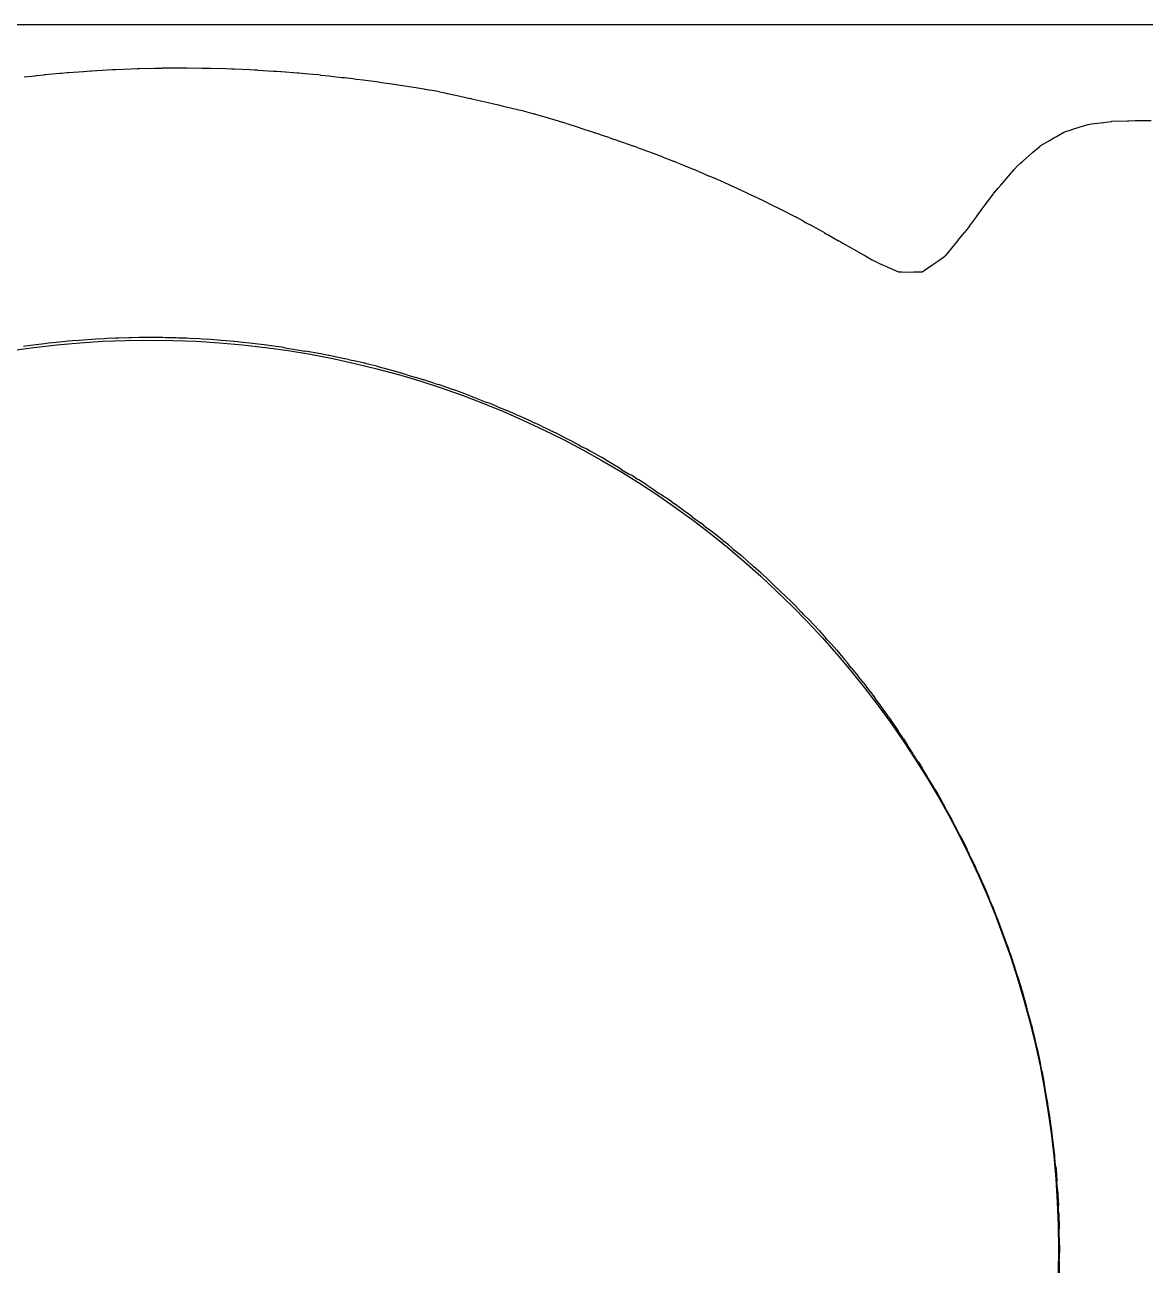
# Model space of a CAD drawing. Extents: x -27 to 218, y -64 to 34.
# Drawn here: x -11.64 to 3.71, y -0.22 to 16.77 of the extents above; entities that cross this region are included whole.
import ezdxf

# ---------------------------------------------------------------- set-up
doc = ezdxf.new("R2010")
doc.units = 0

msp = doc.modelspace()

# ---------------------------------------------------------------- linework, layer by layer
at = {"layer": 'BOUNDING_BOX'}
msp.add_line((150.3456, 16.7696), (-26.9146, 16.7696), dxfattribs=at)
at = {"layer": 'MIDPLANE_Z0_OUTLINE'}
for p, q in [((-10.7183, 16.1396), (-10.5056, 16.1517)), ((-10.5056, 16.1517), (-10.4366, 16.1556)), ((-10.4366, 16.1556), (-10.4042, 16.1574)), ((-10.4042, 16.1574), (-10.3933, 16.1581)), ((-10.3933, 16.1581), (-10.1806, 16.1664)), ((-10.1806, 16.1664), (-10.0975, 16.1697)), ((-10.0975, 16.1697), (-10.0766, 16.1705)), ((-10.0766, 16.1705), (-10.0683, 16.1709)), ((-10.0683, 16.1709), (-9.8556, 16.1755)), ((-9.8556, 16.1755), (-9.7646, 16.1775)), ((-9.7646, 16.1775), (-9.7497, 16.1779)), ((-9.7497, 16.1779), (-9.7433, 16.178)), ((-9.7433, 16.178), (-9.5306, 16.179)), ((-9.5306, 16.179), (-9.4377, 16.1794)), ((-9.4377, 16.1794), (-9.4242, 16.1795)), ((-9.4242, 16.1795), (-9.4183, 16.1795)), ((-9.4183, 16.1795), (-9.2056, 16.1768)), ((-9.2056, 16.1768), (-9.1165, 16.1757)), ((-9.1165, 16.1757), (-9.1001, 16.1755)), ((-9.1001, 16.1755), (-9.0933, 16.1754)), ((-9.0933, 16.1754), (-8.8806, 16.169)), ((-8.8806, 16.169), (-8.8006, 16.1666)), ((-8.8006, 16.1666), (-8.777, 16.1659)), ((-8.777, 16.1659), (-8.7683, 16.1656)), ((-8.7683, 16.1656), (-8.5556, 16.1555)), ((-8.5556, 16.1555), (-8.4898, 16.1524)), ((-8.4898, 16.1524), (-8.454, 16.1506)), ((-8.454, 16.1506), (-8.4433, 16.1501)), ((-8.4433, 16.1501), (-8.2306, 16.1363)), ((-11.6454, 16.056), (-11.4951, 16.072)), ((-11.4951, 16.072), (-11.4806, 16.0736)), ((-11.4806, 16.0736), (-11.3683, 16.0858)), ((-11.3683, 16.0858), (-11.3666, 16.0859)), ((-11.3666, 16.0859), (-11.3593, 16.0866)), ((-11.3593, 16.0866), (-11.1556, 16.1051)), ((-11.1556, 16.1051), (-11.1352, 16.107)), ((-11.1352, 16.107), (-11.0543, 16.1145)), ((-11.0543, 16.1145), (-11.0433, 16.1155)), ((-11.0433, 16.1155), (-10.8306, 16.1312)), ((-10.8306, 16.1312), (-10.7824, 16.1348)), ((-10.7824, 16.1348), (-10.7311, 16.1387)), ((-10.7311, 16.1387), (-10.7183, 16.1396)), ((-8.2306, 16.1363), (-8.1839, 16.1333)), ((-8.1839, 16.1333), (-8.1292, 16.1296)), ((-8.1292, 16.1296), (-8.1183, 16.1289)), ((-8.1183, 16.1289), (-7.9056, 16.1114)), ((-7.9056, 16.1114), (-7.8826, 16.1096)), ((-7.8826, 16.1096), (-7.7993, 16.1026)), ((-7.7993, 16.1026), (-7.7933, 16.1021)), ((-7.7933, 16.1021), (-7.6365, 16.0866)), ((-7.5856, 16.0816), (-7.6365, 16.0866)), ((-7.5856, 16.0816), (-7.5806, 16.0811)), ((-7.5806, 16.0811), (-7.4683, 16.0698)), ((-7.4683, 16.0698), (-7.4454, 16.0672)), ((-7.4454, 16.0672), (-7.2924, 16.0498)), ((-7.2924, 16.0498), (-7.2556, 16.0455)), ((-7.2556, 16.0455), (-7.1433, 16.0325)), ((-7.1433, 16.0325), (-7.0975, 16.0267)), ((-7.0975, 16.0267), (-7.0025, 16.0147)), ((-7.0025, 16.0147), (-6.9306, 16.0054)), ((-6.9306, 16.0054), (-6.8183, 15.9908)), ((-6.8183, 15.9908), (-6.771, 15.9842)), ((-6.771, 15.9842), (-6.7157, 15.9765)), ((-6.7157, 15.9765), (-6.6056, 15.9607)), ((-6.6056, 15.9607), (-6.4933, 15.9445)), ((-6.4933, 15.9445), (-6.4591, 15.9391)), ((-6.4591, 15.9391), (-6.4323, 15.9348)), ((-6.4323, 15.9348), (-6.2806, 15.9099)), ((-6.2806, 15.9099), (-6.1683, 15.8913)), ((-6.1683, 15.8913), (-6.1588, 15.8895)), ((-6.1588, 15.8895), (-6.1536, 15.8886)), ((-6.1536, 15.8886), (-6.1185, 15.8818)), ((-6.1185, 15.8818), (-6.0779, 15.8739)), ((-5.9556, 15.8501), (-6.0779, 15.8739)), ((-5.9556, 15.8501), (-5.8815, 15.8357)), ((-5.8815, 15.8357), (-5.8525, 15.8299)), ((-5.8525, 15.8299), (-5.8433, 15.828)), ((-5.8433, 15.828), (-5.6306, 15.7814)), ((-5.6306, 15.7814), (-5.6143, 15.7779)), ((-5.6143, 15.7779), (-5.5398, 15.7616)), ((-5.5183, 15.7569), (-5.5398, 15.7616)), ((-5.5183, 15.7569), (-5.5114, 15.7553)), ((-5.5114, 15.7553), (-5.349, 15.7181)), ((-5.349, 15.7181), (-5.3056, 15.7082)), ((-5.3056, 15.7082), (-5.1933, 15.6828)), ((-5.1933, 15.6828), (-5.1486, 15.6722)), ((-5.1486, 15.6722), (-5.085, 15.6572)), ((-5.085, 15.6572), (-4.9806, 15.6321)), ((-4.9806, 15.6321), (-4.8683, 15.6051)), ((-4.8683, 15.6051), (-4.8422, 15.5983)), ((-4.8422, 15.5983), (-4.8237, 15.5935)), ((-4.8237, 15.5935), (-4.6618, 15.5499)), ((-4.6618, 15.5499), (-4.6581, 15.5489)), ((-4.6556, 15.5482), (-4.6581, 15.5489)), ((-4.6556, 15.5482), (-4.5677, 15.5245)), ((-4.5677, 15.5245), (-4.5501, 15.5195)), ((-4.5501, 15.5195), (-4.5433, 15.5176)), ((-4.5433, 15.5176), (-4.3306, 15.4533)), ((-4.3306, 15.4533), (-4.3177, 15.4495)), ((-4.3177, 15.4495), (-4.2761, 15.4366)), ((-4.2183, 15.4187), (-4.2761, 15.4366)), ((-4.2183, 15.4187), (-4.198, 15.4122)), ((-4.198, 15.4122), (-4.0711, 15.3711)), ((-4.0711, 15.3711), (-4.0056, 15.3496)), ((-4.0056, 15.3496), (-3.8933, 15.3129)), ((-3.8933, 15.3129), (-3.8584, 15.3011)), ((-3.8584, 15.3011), (-3.8267, 15.2904)), ((2.4944, 15.2388), (2.6067, 15.3033)), ((2.6067, 15.3033), (2.6708, 15.3232)), ((2.6708, 15.3232), (2.7218, 15.3389)), ((2.7218, 15.3389), (2.8194, 15.3698)), ((2.8194, 15.3698), (2.9317, 15.4053)), ((2.9317, 15.4053), (2.978, 15.4112)), ((2.978, 15.4112), (3.1398, 15.4319)), ((3.1398, 15.4319), (3.1444, 15.4326)), ((3.1444, 15.4326), (3.1751, 15.4366)), ((3.1751, 15.4366), (3.2509, 15.4466)), ((3.2509, 15.4466), (3.2567, 15.4474)), ((3.2567, 15.4474), (3.4694, 15.4551)), ((3.4694, 15.4551), (3.4886, 15.4558)), ((3.4886, 15.4558), (3.5724, 15.4589)), ((3.5724, 15.4589), (3.5817, 15.4593)), ((3.5817, 15.4593), (3.7944, 15.4603)), ((-3.6806, 15.2406), (-3.8267, 15.2904)), ((-3.6314, 15.2239), (-3.6806, 15.2406)), ((-3.6314, 15.2239), (-3.6225, 15.2209)), ((-3.6225, 15.2209), (-3.5843, 15.2079)), ((-3.5843, 15.2079), (-3.5731, 15.2041)), ((-3.5731, 15.2041), (-3.5683, 15.2024)), ((-3.5683, 15.2024), (-3.3556, 15.1279)), ((-3.3556, 15.1279), (-3.3435, 15.1237)), ((2.2817, 15.1174), (2.4024, 15.1862)), ((2.4024, 15.1862), (2.4686, 15.2239)), ((2.4686, 15.2239), (2.4944, 15.2388)), ((-3.3435, 15.1237), (-3.3095, 15.1116)), ((-3.2433, 15.0881), (-3.3095, 15.1116)), ((-3.2433, 15.0881), (-3.2193, 15.0794)), ((-3.2193, 15.0794), (-3.1047, 15.0375)), ((-3.1047, 15.0375), (-3.0306, 15.0099)), ((-3.0306, 15.0099), (-2.9183, 14.968)), ((-2.9183, 14.968), (-2.8903, 14.9572)), ((-2.8903, 14.9572), (-2.8685, 14.9487)), ((2.0317, 14.8989), (2.1694, 15.0194)), ((2.1694, 15.0194), (2.2713, 15.1084)), ((2.2713, 15.1084), (2.275, 15.1116)), ((2.275, 15.1116), (2.2817, 15.1174)), ((-2.8685, 14.9487), (-2.7741, 14.9113)), ((-2.7741, 14.9113), (-2.7428, 14.8989)), ((-2.7056, 14.8842), (-2.7428, 14.8989)), ((-2.7056, 14.8842), (-2.6357, 14.8565)), ((-2.6357, 14.8565), (-2.6017, 14.8427)), ((-2.6017, 14.8427), (-2.5933, 14.8393)), ((-2.5933, 14.8393), (-2.4673, 14.7866)), ((-2.4061, 14.761), (-2.4673, 14.7866)), ((1.8895, 14.7548), (1.9167, 14.7866)), ((1.9167, 14.7866), (1.9567, 14.8334)), ((1.9567, 14.8334), (2.0047, 14.8753)), ((2.0047, 14.8753), (2.0317, 14.8989)), ((-2.4061, 14.761), (-2.3806, 14.7501)), ((-2.3806, 14.7501), (-2.2683, 14.702)), ((-2.2683, 14.702), (-2.2299, 14.6853)), ((-2.2299, 14.6853), (-2.1791, 14.6631)), ((-2.0556, 14.608), (-2.1791, 14.6631)), ((1.7348, 14.5739), (1.8444, 14.7022)), ((1.8444, 14.7022), (1.8895, 14.7548)), ((-1.979, 14.5739), (-2.0556, 14.608)), ((-1.979, 14.5739), (-1.9725, 14.571)), ((-1.9725, 14.571), (-1.9543, 14.5629)), ((-1.9543, 14.5629), (-1.9467, 14.5594)), ((-1.9467, 14.5594), (-1.9433, 14.5578)), ((-1.9433, 14.5578), (-1.7341, 14.4616)), ((-1.7317, 14.4605), (-1.7341, 14.4616)), ((-1.7317, 14.4605), (-1.7306, 14.46)), ((-1.7306, 14.46), (-1.6183, 14.4073)), ((1.5194, 14.3014), (1.6317, 14.4522)), ((1.6317, 14.4522), (1.6397, 14.4616)), ((1.6397, 14.4616), (1.6983, 14.5309)), ((1.6983, 14.5309), (1.7348, 14.5739)), ((-1.6183, 14.4073), (-1.5832, 14.3905)), ((-1.5832, 14.3905), (-1.5111, 14.3561)), ((-1.5111, 14.3561), (-1.4056, 14.3043)), ((-1.4056, 14.3043), (-1.2939, 14.2493)), ((1.4805, 14.2489), (1.5194, 14.3014)), ((-1.2939, 14.2493), (-1.2933, 14.249)), ((-1.2933, 14.249), (-1.2932, 14.249)), ((-1.2932, 14.249), (-1.2931, 14.2489)), ((-1.2931, 14.2489), (-1.2925, 14.2486)), ((-1.2925, 14.2486), (-1.0806, 14.1375)), ((-1.0806, 14.1375), (-1.08, 14.1372)), ((-1.08, 14.1372), (-1.0789, 14.1366)), ((-0.9683, 14.0777), (-1.0789, 14.1366)), ((1.3067, 14.0099), (1.399, 14.1366)), ((1.399, 14.1366), (1.4198, 14.1653)), ((1.4198, 14.1653), (1.4805, 14.2489)), ((-0.9683, 14.0777), (-0.9335, 14.0587)), ((-0.9335, 14.0587), (-0.8688, 14.0234)), ((-0.7556, 13.9609), (-0.8688, 14.0234)), ((-0.6882, 13.9239), (-0.7556, 13.9609)), ((1.2511, 13.9437), (1.2345, 13.9239)), ((1.3067, 14.0099), (1.2511, 13.9437)), ((-0.6882, 13.9239), (-0.6807, 13.9197)), ((-0.6807, 13.9197), (-0.6593, 13.9078)), ((-0.6593, 13.9078), (-0.6483, 13.9017)), ((-0.6483, 13.9017), (-0.6433, 13.899)), ((-0.6433, 13.899), (-0.4897, 13.8116)), ((-0.452, 13.7902), (-0.4897, 13.8116)), ((-0.452, 13.7902), (-0.4306, 13.7779)), ((-0.4306, 13.7779), (-0.3183, 13.7144)), ((0.9817, 13.6098), (1.1442, 13.8116)), ((1.1442, 13.8116), (1.1465, 13.8144)), ((1.1465, 13.8144), (1.1944, 13.8742)), ((1.1944, 13.8742), (1.2345, 13.9239)), ((-0.3183, 13.7144), (-0.2837, 13.6949)), ((-0.2837, 13.6949), (-0.2444, 13.6728)), ((-0.2444, 13.6728), (-0.1238, 13.6043)), ((-0.1238, 13.6043), (-0.1143, 13.5989)), ((-0.1056, 13.5939), (-0.1143, 13.5989)), ((0.8694, 13.5327), (0.9651, 13.5989)), ((0.9691, 13.6015), (0.9651, 13.5989)), ((0.9817, 13.6098), (0.9691, 13.6015)), ((-0.1056, 13.5939), (-0.0375, 13.5547)), ((-0.0375, 13.5547), (-0.0008, 13.5338)), ((-0.0008, 13.5338), (0.0067, 13.5295)), ((0.0067, 13.5295), (0.1009, 13.4866)), ((0.1824, 13.4496), (0.1009, 13.4866)), ((0.1824, 13.4496), (0.2194, 13.4334)), ((0.2194, 13.4334), (0.3317, 13.3845)), ((0.6567, 13.3842), (0.8035, 13.4866)), ((0.8035, 13.4866), (0.8572, 13.5242)), ((0.8572, 13.5242), (0.8694, 13.5327)), ((0.3317, 13.3845), (0.3834, 13.383)), ((0.3834, 13.383), (0.4393, 13.3815)), ((0.4393, 13.3815), (0.5444, 13.383)), ((0.5444, 13.383), (0.6567, 13.3842)), ((-11.3124, 12.4062), (-11.3683, 12.4006)), ((-11.2553, 12.4119), (-11.3124, 12.4062)), ((-11.1556, 12.4226), (-11.2553, 12.4119)), ((-11.0433, 12.4347), (-11.1556, 12.4226)), ((-10.9839, 12.4391), (-11.0433, 12.4347)), ((-10.8966, 12.4456), (-10.9839, 12.4391)), ((-10.8306, 12.4509), (-10.8966, 12.4456)), ((-10.7183, 12.4599), (-10.8306, 12.4509)), ((-10.6651, 12.4625), (-10.7183, 12.4599)), ((-10.549, 12.4682), (-10.6651, 12.4625)), ((-10.5056, 12.4705), (-10.549, 12.4682)), ((-10.3933, 12.4764), (-10.5056, 12.4705)), ((-10.3501, 12.4774), (-10.3933, 12.4764)), ((-10.2115, 12.4806), (-10.3501, 12.4774)), ((-10.1806, 12.4814), (-10.2115, 12.4806)), ((-10.0683, 12.4843), (-10.1806, 12.4814)), ((-10.0322, 12.4843), (-10.0683, 12.4843)), ((-9.8832, 12.484), (-10.0322, 12.4843)), ((-9.8556, 12.4839), (-9.8832, 12.484)), ((-9.7433, 12.4837), (-9.8556, 12.4839)), ((-9.7076, 12.4828), (-9.7433, 12.4837)), ((-9.5633, 12.4789), (-9.7076, 12.4828)), ((-9.5306, 12.4779), (-9.5633, 12.4789)), ((-9.4183, 12.4747), (-9.5306, 12.4779)), ((-9.3771, 12.4725), (-9.4183, 12.4747)), ((-9.2512, 12.466), (-9.3771, 12.4725)), ((-9.2056, 12.4634), (-9.2512, 12.466)), ((-9.0933, 12.457), (-9.2056, 12.4634)), ((-9.0454, 12.4533), (-9.0933, 12.457)), ((-8.9465, 12.4457), (-9.0454, 12.4533)), ((-8.8806, 12.4401), (-8.9465, 12.4457)), ((-8.7683, 12.4306), (-8.8806, 12.4401)), ((-8.7184, 12.4256), (-8.7683, 12.4306)), ((-8.6487, 12.4184), (-8.7184, 12.4256)), ((-8.5556, 12.408), (-8.6487, 12.4184)), ((-8.4433, 12.3954), (-8.5556, 12.408)), ((-11.6262, 12.366), (-11.6548, 12.3624)), ((-11.4806, 12.3855), (-11.6262, 12.366)), ((-11.3683, 12.4006), (-11.4806, 12.3855)), ((-8.3999, 12.3899), (-8.4433, 12.3954)), ((-8.3576, 12.3845), (-8.3999, 12.3899)), ((-8.2306, 12.3669), (-8.3576, 12.3845)), ((-8.1183, 12.3512), (-8.2306, 12.3669)), ((-8.0917, 12.3472), (-8.1183, 12.3512)), ((-8.0728, 12.3444), (-8.0917, 12.3472)), ((-8.0728, 12.3444), (-7.9056, 12.3167)), ((-7.9056, 12.3167), (-7.7984, 12.2989)), ((-7.7981, 12.2988), (-7.7984, 12.2989)), ((-7.794, 12.2982), (-7.7981, 12.2988)), ((-7.7934, 12.2981), (-7.794, 12.2982)), ((-7.7933, 12.2981), (-7.7934, 12.2981)), ((-7.5806, 12.26), (-7.7933, 12.2981)), ((-7.5182, 12.2489), (-7.5806, 12.26)), ((-7.478, 12.2409), (-7.5182, 12.2489)), ((-7.4683, 12.239), (-7.478, 12.2409)), ((-7.2556, 12.1955), (-7.4683, 12.239)), ((-7.2482, 12.194), (-7.2556, 12.1955)), ((-7.2159, 12.1866), (-7.2482, 12.194)), ((-7.2159, 12.1866), (-7.1433, 12.1701)), ((-7.1229, 12.1654), (-7.1433, 12.1701)), ((-6.9839, 12.1333), (-7.1229, 12.1654)), ((-6.9306, 12.1196), (-6.9839, 12.1333)), ((-6.8183, 12.0908), (-6.9306, 12.1196)), ((-6.7756, 12.0798), (-6.8183, 12.0908)), ((-6.7252, 12.0669), (-6.7756, 12.0798)), ((-6.6056, 12.0329), (-6.7252, 12.0669)), ((-6.4933, 12.001), (-6.6056, 12.0329)), ((-6.4803, 11.9973), (-6.4933, 12.001)), ((-6.4721, 11.995), (-6.4803, 11.9973)), ((-6.4392, 11.9848), (-6.4721, 11.995)), ((-6.4043, 11.9739), (-6.4392, 11.9848)), ((-6.4043, 11.9739), (-6.2806, 11.9383)), ((-6.221, 11.9212), (-6.2806, 11.9383)), ((-6.177, 11.907), (-6.221, 11.9212)), ((-6.1683, 11.9042), (-6.177, 11.907)), ((-6.0327, 11.8616), (-6.1683, 11.9042)), ((-6.0327, 11.8616), (-5.974, 11.8432)), ((-5.9556, 11.8367), (-5.974, 11.8432)), ((-5.8433, 11.7973), (-5.9556, 11.8367)), ((-5.8031, 11.7836), (-5.8433, 11.7973)), ((-5.7326, 11.7595), (-5.8031, 11.7836)), ((-5.6306, 11.7208), (-5.7326, 11.7595)), ((-5.5183, 11.6781), (-5.6306, 11.7208)), ((-5.5052, 11.6733), (-5.5183, 11.6781)), ((-5.4969, 11.6703), (-5.5052, 11.6733)), ((-5.473, 11.6605), (-5.4969, 11.6703)), ((-5.4444, 11.6489), (-5.473, 11.6605)), ((-5.4444, 11.6489), (-5.3056, 11.5968)), ((-5.2618, 11.5804), (-5.3056, 11.5968)), ((-5.1977, 11.5533), (-5.2618, 11.5804)), ((-5.1933, 11.5514), (-5.1977, 11.5533)), ((-5.1564, 11.5366), (-5.1933, 11.5514)), ((-5.1564, 11.5366), (-5.0311, 11.4861)), ((-4.9806, 11.4633), (-5.0311, 11.4861)), ((-4.8683, 11.4127), (-4.9806, 11.4633)), ((-4.8359, 11.3988), (-4.8683, 11.4127)), ((-4.8062, 11.386), (-4.8359, 11.3988)), ((-4.6972, 11.3337), (-4.8062, 11.386)), ((-4.6768, 11.3239), (-4.6972, 11.3337)), ((-4.6768, 11.3239), (-4.6556, 11.3145)), ((-4.5841, 11.2831), (-4.6556, 11.3145)), ((-4.5511, 11.2667), (-4.5841, 11.2831)), ((-4.5433, 11.2628), (-4.5511, 11.2667)), ((-4.4342, 11.2116), (-4.5433, 11.2628)), ((-4.4342, 11.2116), (-4.3636, 11.1785)), ((-4.3306, 11.1611), (-4.3636, 11.1785)), ((-4.2183, 11.1019), (-4.3306, 11.1611)), ((-4.1844, 11.0851), (-4.2183, 11.1019)), ((-4.1495, 11.0677), (-4.1844, 11.0851)), ((-4.0446, 11.0093), (-4.1495, 11.0677)), ((-4.0258, 10.9989), (-4.0446, 11.0093)), ((-4.0258, 10.9989), (-4.0056, 10.9886)), ((-3.938, 10.9542), (-4.0056, 10.9886)), ((-3.9005, 10.9325), (-3.938, 10.9542)), ((-3.8933, 10.9284), (-3.9005, 10.9325)), ((-3.8159, 10.8866), (-3.8933, 10.9284)), ((-3.8159, 10.8866), (-3.728, 10.8392)), ((-3.6806, 10.8104), (-3.728, 10.8392)), ((-3.5683, 10.7423), (-3.6806, 10.8104)), ((-3.5439, 10.7284), (-3.5683, 10.7423)), ((-3.5247, 10.7175), (-3.5439, 10.7284)), ((-3.4883, 10.6943), (-3.5247, 10.7175)), ((-3.4562, 10.6739), (-3.4883, 10.6943)), ((-3.4562, 10.6739), (-3.3556, 10.6152)), ((-3.3217, 10.5955), (-3.3556, 10.6152)), ((-3.2704, 10.5616), (-3.3217, 10.5955)), ((-3.2704, 10.5616), (-3.2433, 10.5437)), ((-3.2267, 10.5335), (-3.2433, 10.5437)), ((-3.1226, 10.4695), (-3.2267, 10.5335)), ((-3.1226, 10.4695), (-3.0306, 10.4059)), ((-3.0306, 10.4059), (-2.948, 10.3489)), ((-2.9431, 10.3458), (-2.948, 10.3489)), ((-2.9297, 10.3374), (-2.9431, 10.3458)), ((-2.9216, 10.3316), (-2.9297, 10.3374)), ((-2.9183, 10.3292), (-2.9216, 10.3316)), ((-2.7786, 10.2366), (-2.9183, 10.3292)), ((-2.7786, 10.2366), (-2.7347, 10.2075)), ((-2.7056, 10.1857), (-2.7347, 10.2075)), ((-2.5933, 10.1017), (-2.7056, 10.1857)), ((-2.5684, 10.0844), (-2.5933, 10.1017)), ((-2.5474, 10.0698), (-2.5684, 10.0844)), ((-2.5171, 10.0462), (-2.5474, 10.0698)), ((-2.4884, 10.0239), (-2.5171, 10.0462)), ((-2.4884, 10.0239), (-2.3806, 9.947)), ((-2.3599, 9.9322), (-2.3806, 9.947)), ((-2.3344, 9.9116), (-2.3599, 9.9322)), ((-2.3344, 9.9116), (-2.2683, 9.8581)), ((-2.239, 9.8362), (-2.2683, 9.8581)), ((-2.1772, 9.79), (-2.239, 9.8362)), ((-2.0803, 9.7085), (-2.1772, 9.79)), ((-2.0689, 9.6989), (-2.0803, 9.7085)), ((-2.0689, 9.6989), (-2.0556, 9.6887)), ((-1.9978, 9.6443), (-2.0556, 9.6887)), ((-1.9457, 9.5987), (-1.9978, 9.6443)), ((-1.9433, 9.5966), (-1.9457, 9.5987)), ((-1.9309, 9.5866), (-1.9433, 9.5966)), ((-1.9309, 9.5866), (-1.8199, 9.4973)), ((-1.8199, 9.4973), (-1.7306, 9.4162)), ((-1.7306, 9.4162), (-1.6839, 9.3739)), ((-1.6775, 9.3687), (-1.6839, 9.3739)), ((-1.648, 9.3442), (-1.6775, 9.3687)), ((-1.6242, 9.3217), (-1.648, 9.3442)), ((-1.6183, 9.3161), (-1.6242, 9.3217)), ((-1.5554, 9.2616), (-1.6183, 9.3161)), ((-1.5554, 9.2616), (-1.4751, 9.1921)), ((-1.4751, 9.1921), (-1.4056, 9.1241)), ((-1.4056, 9.1241), (-1.3285, 9.0489)), ((-1.3237, 9.0446), (-1.3285, 9.0489)), ((-1.3099, 9.0323), (-1.3237, 9.0446)), ((-1.2976, 9.0198), (-1.3099, 9.0323)), ((-1.2933, 9.0153), (-1.2976, 9.0198)), ((-1.2089, 8.9366), (-1.2933, 9.0153)), ((-1.2089, 8.9366), (-1.1425, 8.8747)), ((-1.1425, 8.8747), (-1.0806, 8.8096)), ((-1.0806, 8.8096), (-0.999, 8.7239)), ((-0.9948, 8.7199), (-0.999, 8.7239)), ((-0.9833, 8.7088), (-0.9948, 8.7199)), ((-0.9723, 8.6967), (-0.9833, 8.7088)), ((-0.9683, 8.6923), (-0.9723, 8.6967)), ((-0.8881, 8.6116), (-0.9683, 8.6923)), ((-0.8881, 8.6116), (-0.822, 8.5452)), ((-0.822, 8.5452), (-0.7556, 8.47)), ((-0.7556, 8.47), (-0.6927, 8.3989)), ((-0.6873, 8.3933), (-0.6927, 8.3989)), ((-0.6685, 8.3737), (-0.6873, 8.3933)), ((-0.6485, 8.3501), (-0.6685, 8.3737)), ((-0.6433, 8.3439), (-0.6485, 8.3501)), ((-0.5907, 8.2866), (-0.6433, 8.3439)), ((-0.5907, 8.2866), (-0.5141, 8.2031)), ((-0.5141, 8.2031), (-0.4306, 8.1014)), ((-0.4306, 8.1014), (-0.408, 8.0739)), ((-0.404, 8.0694), (-0.408, 8.0739)), ((-0.3658, 8.0264), (-0.404, 8.0694)), ((-0.3191, 7.9663), (-0.3658, 8.0264)), ((-0.3183, 7.9653), (-0.3191, 7.9663)), ((-0.3152, 7.9616), (-0.3183, 7.9653)), ((-0.3152, 7.9616), (-0.2194, 7.8478)), ((-0.1631, 7.774), (-0.2194, 7.8478)), ((-0.1439, 7.7489), (-0.1631, 7.774)), ((-0.1439, 7.7489), (-0.1056, 7.7012)), ((-0.0768, 7.6654), (-0.1056, 7.7012)), ((-0.0563, 7.6366), (-0.0768, 7.6654)), ((-0.0563, 7.6366), (0.0067, 7.5483)), ((0.0304, 7.5175), (0.0067, 7.5483)), ((0.0608, 7.4779), (0.0304, 7.5175)), ((0.0795, 7.4517), (0.0608, 7.4779)), ((0.0993, 7.4239), (0.0795, 7.4517)), ((0.1804, 7.3116), (0.0993, 7.4239)), ((0.1968, 7.2889), (0.1804, 7.3116)), ((0.1968, 7.2889), (0.2194, 7.2553)), ((0.2194, 7.2553), (0.3246, 7.0989)), ((0.3254, 7.0976), (0.3246, 7.0989)), ((0.3274, 7.0946), (0.3254, 7.0976)), ((0.3304, 7.0899), (0.3274, 7.0946)), ((0.3317, 7.0878), (0.3304, 7.0899)), ((0.3994, 6.9866), (0.3317, 7.0878)), ((0.3994, 6.9866), (0.4575, 6.8996)), ((0.5343, 6.7803), (0.4575, 6.8996)), ((0.5384, 6.7739), (0.5343, 6.7803)), ((0.5384, 6.7739), (0.5444, 6.7644)), ((0.5843, 6.7014), (0.5444, 6.7644)), ((0.6087, 6.6616), (0.5843, 6.7014)), ((0.6087, 6.6616), (0.6567, 6.5834)), ((0.6778, 6.5496), (0.6567, 6.5834)), ((0.7084, 6.5006), (0.6778, 6.5496)), ((0.723, 6.4765), (0.7084, 6.5006)), ((0.7396, 6.4489), (0.723, 6.4765)), ((0.8063, 6.3366), (0.7396, 6.4489)), ((0.8298, 6.297), (0.8063, 6.3366)), ((0.8298, 6.297), (0.8694, 6.2279)), ((0.8694, 6.2279), (0.9291, 6.1239)), ((0.9332, 6.1166), (0.9291, 6.1239)), ((0.9481, 6.0902), (0.9332, 6.1166)), ((0.9793, 6.0328), (0.9481, 6.0902)), ((0.9817, 6.0283), (0.9793, 6.0328)), ((0.9909, 6.0116), (0.9817, 6.0283)), ((0.9909, 6.0116), (1.063, 5.8802)), ((1.0871, 5.8346), (1.063, 5.8802)), ((1.1059, 5.7989), (1.0871, 5.8346)), ((1.1642, 5.6866), (1.1059, 5.7989)), ((1.1745, 5.6667), (1.1642, 5.6866)), ((1.1745, 5.6667), (1.1944, 5.6268)), ((1.1944, 5.6268), (1.2709, 5.4739)), ((1.274, 5.4676), (1.2709, 5.4739)), ((1.2826, 5.4498), (1.274, 5.4676)), ((1.3032, 5.4062), (1.2826, 5.4498)), ((1.3067, 5.3987), (1.3032, 5.4062)), ((1.3243, 5.3616), (1.3067, 5.3987)), ((1.3243, 5.3616), (1.3871, 5.2293)), ((1.407, 5.1857), (1.3871, 5.2293)), ((1.4239, 5.1489), (1.407, 5.1857)), ((1.4739, 5.0366), (1.4239, 5.1489)), ((1.488, 5.0051), (1.4739, 5.0366)), ((1.488, 5.0051), (1.5194, 4.9319)), ((1.5194, 4.9319), (1.5659, 4.8239)), ((1.5693, 4.8156), (1.5659, 4.8239)), ((1.5852, 4.7774), (1.5693, 4.8156)), ((1.6117, 4.7116), (1.5852, 4.7774)), ((1.6117, 4.7116), (1.6317, 4.6617)), ((1.6461, 4.6262), (1.6317, 4.6617)), ((1.6786, 4.5458), (1.6461, 4.6262)), ((1.6866, 4.5254), (1.6786, 4.5458)), ((1.697, 4.4989), (1.6866, 4.5254)), ((1.7392, 4.3866), (1.697, 4.4989)), ((1.768, 4.3102), (1.7392, 4.3866)), ((1.808, 4.2002), (1.768, 4.3102)), ((1.8176, 4.1739), (1.808, 4.2002)), ((1.8176, 4.1739), (1.8444, 4.0967)), ((1.8535, 4.0707), (1.8444, 4.0967)), ((1.8565, 4.0616), (1.8535, 4.0707)), ((1.8565, 4.0616), (1.9281, 3.8489)), ((1.93, 3.8429), (1.9281, 3.8489)), ((1.935, 3.8272), (1.93, 3.8429)), ((1.9549, 3.7631), (1.935, 3.8272)), ((1.9567, 3.7571), (1.9549, 3.7631)), ((1.9631, 3.7366), (1.9567, 3.7571)), ((1.9631, 3.7366), (2.0121, 3.5792)), ((2.0195, 3.5546), (2.0121, 3.5792)), ((2.0287, 3.5239), (2.0195, 3.5546)), ((2.0606, 3.4116), (2.0287, 3.5239)), ((2.0846, 3.3268), (2.0606, 3.4116)), ((2.109, 3.238), (2.0846, 3.3268)), ((2.1198, 3.1989), (2.109, 3.238)), ((2.1485, 3.0866), (2.1198, 3.1989)), ((2.1528, 3.07), (2.1485, 3.0866)), ((2.1528, 3.07), (2.1694, 3.0029)), ((2.1694, 3.0029), (2.2014, 2.8739)), ((2.2034, 2.8654), (2.2014, 2.8739)), ((2.2164, 2.8085), (2.2034, 2.8654)), ((2.2268, 2.7616), (2.2164, 2.8085)), ((2.2268, 2.7616), (2.2739, 2.5489)), ((2.2743, 2.5468), (2.2739, 2.5489)), ((2.2752, 2.5424), (2.2743, 2.5468)), ((2.2802, 2.5169), (2.2752, 2.5424)), ((2.2817, 2.5088), (2.2802, 2.5169)), ((2.2959, 2.4366), (2.2817, 2.5088)), ((2.2959, 2.4366), (2.3284, 2.2706)), ((2.3321, 2.251), (2.3284, 2.2706)), ((2.3373, 2.2239), (2.3321, 2.251)), ((2.3563, 2.1116), (2.3373, 2.2239)), ((2.3763, 1.9934), (2.3563, 2.1116)), ((2.3844, 1.9439), (2.3763, 1.9934)), ((2.3918, 1.8989), (2.3844, 1.9439)), ((2.4078, 1.7866), (2.3918, 1.8989)), ((2.4186, 1.7108), (2.4078, 1.7866)), ((2.4312, 1.6198), (2.4186, 1.7108)), ((2.4375, 1.5739), (2.4312, 1.6198)), ((2.4505, 1.4616), (2.4375, 1.5739)), ((2.4551, 1.4223), (2.4505, 1.4616)), ((2.4716, 1.2749), (2.4551, 1.4223)), ((2.4746, 1.2489), (2.4716, 1.2749)), ((2.4846, 1.1366), (2.4746, 1.2489)), ((2.4854, 1.1276), (2.4846, 1.1366)), ((2.4854, 1.1276), (2.4944, 1.0231)), ((2.4944, 1.0231), (2.503, 0.9239)), ((2.5032, 0.9201), (2.503, 0.9239)), ((2.5091, 0.8263), (2.5032, 0.9201)), ((2.51, 0.8116), (2.5091, 0.8263)), ((2.51, 0.8116), (2.5229, 0.5989)), ((2.5232, 0.5894), (2.5229, 0.5989)), ((2.5258, 0.518), (2.5232, 0.5894)), ((2.5269, 0.4866), (2.5258, 0.518)), ((2.5269, 0.4866), (2.5343, 0.2739)), ((2.5344, 0.2626), (2.5343, 0.2739)), ((2.5349, 0.2021), (2.5344, 0.2626)), ((2.5353, 0.1616), (2.5349, 0.2021)), ((2.5353, 0.1616), (2.5372, -0.0511)), ((2.5352, -0.1634), (2.5316, -0.3761)), ((2.5352, -0.1634), (2.536, -0.1219)), ((2.536, -0.1219), (2.537, -0.0629)), ((2.537, -0.0629), (2.5372, -0.0511))]:
    msp.add_line(p, q, dxfattribs=at)
at = {"layer": 'RING_BORE'}
msp.add_circle((-9.9264, 0), 12.45, dxfattribs=at)

doc.saveas('drawing.dxf')
